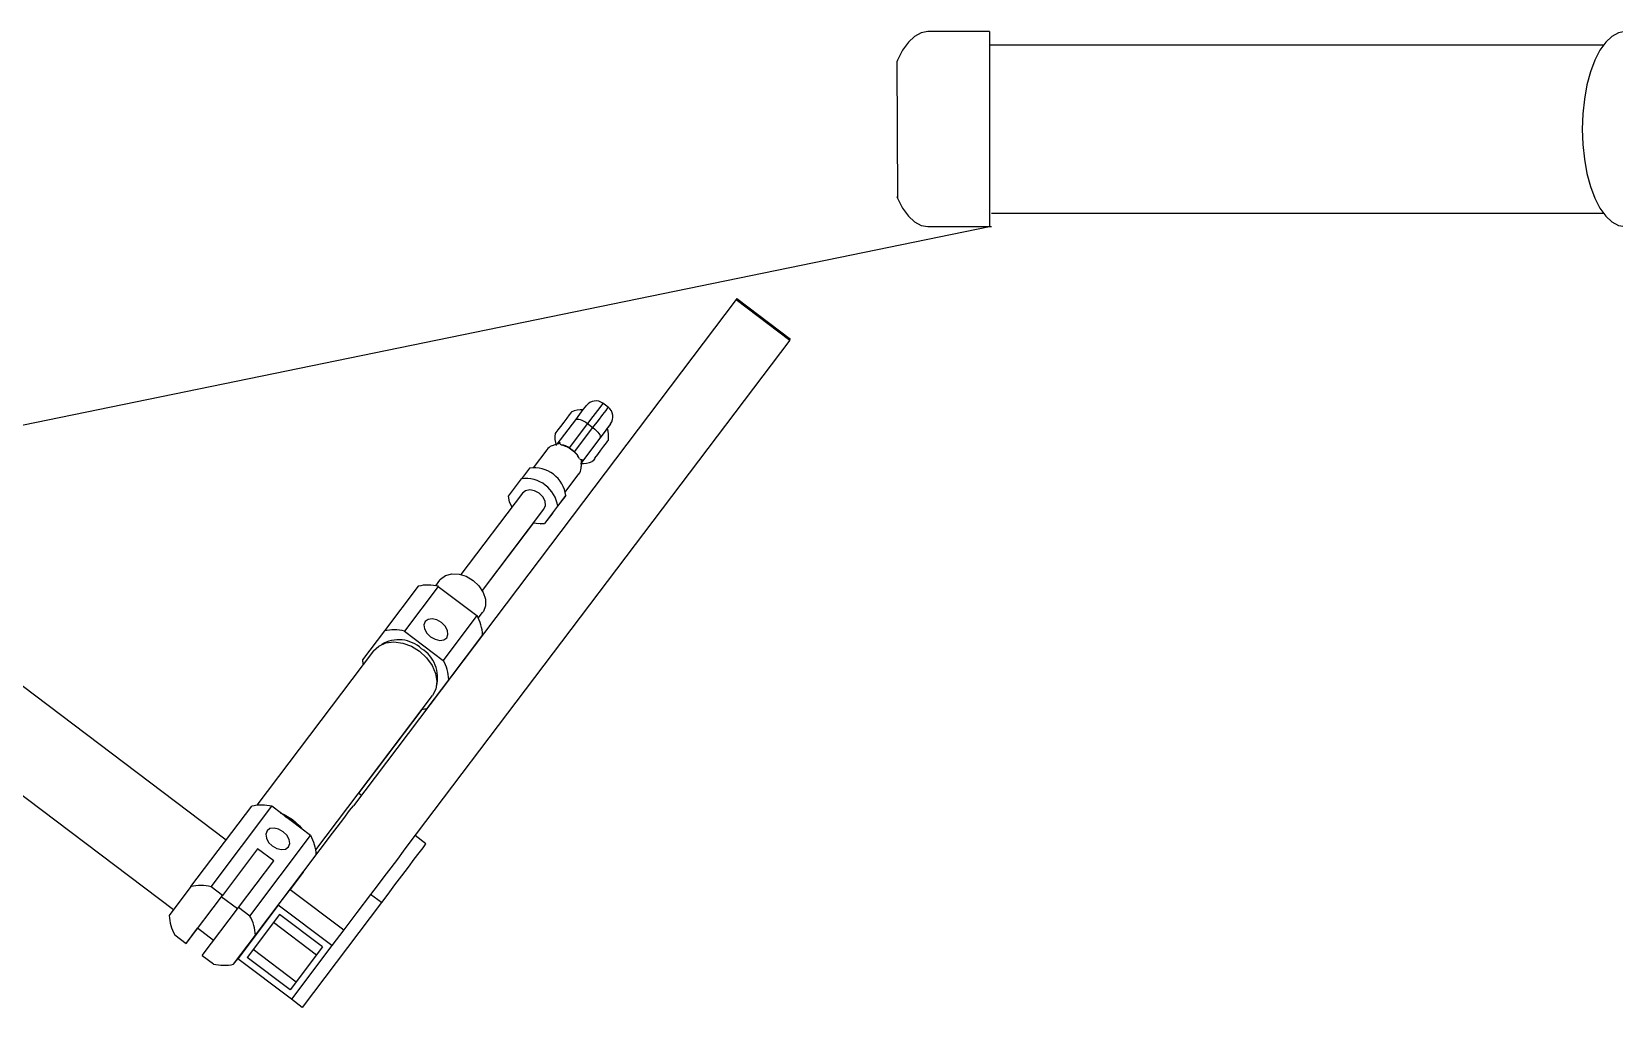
# Model space of a CAD drawing. Header units: millimetres. Extents: x -219 to 2642, y 0 to 2247.
# Drawn here: x 586.4 to 727.6, y 1656.1 to 1743.2 of the extents above; entities that cross this region are included whole.
import ezdxf

# ---------------------------------------------------------------- set-up
doc = ezdxf.new("R2010")
doc.units = ezdxf.units.MM

msp = doc.modelspace()

# ---------------------------------------------------------------- linework, layer by layer
for p, q in [((671.84, 1743.21), (666.35, 1743.21)), ((671.84, 1743.21), (671.84, 1725.81)), ((726.62, 1742.01), (671.86, 1742.01)), ((663.57, 1740.51), (663.63, 1728.36)), ((666.35, 1725.81), (672.02, 1725.81)), ((672.02, 1727.01), (726.62, 1727.01)), ((649.24, 1719.31), (615.08, 1674.13)), ((649.3, 1719.39), (649.24, 1719.31)), ((649.24, 1719.31), (654.03, 1715.69)), ((649.3, 1719.39), (654.09, 1715.77)), ((649.78, 1719.02), (649.73, 1718.95)), ((649.73, 1718.95), (653.56, 1716.06)), ((649.78, 1719.02), (653.6, 1716.12)), ((654.03, 1715.69), (619.86, 1670.52)), ((637.83, 1709.69), (637.35, 1710.05)), ((637.83, 1709.69), (637.83, 1709.69)), ((633.28, 1706.41), (634.92, 1708.58)), ((635.98, 1708.24), (634.34, 1706.07)), ((634.82, 1705.71), (636.46, 1707.88)), ((635.98, 1708.24), (636.46, 1707.88)), ((632.82, 1706.26), (632.78, 1706.25)), ((634.34, 1706.07), (634.58, 1705.89)), ((637.07, 1706.95), (635.43, 1704.78)), ((632.34, 1705.91), (631.12, 1704.3)), ((634.58, 1705.89), (634.82, 1705.71)), ((628.92, 1701.77), (630.08, 1703.3)), ((630.81, 1704.26), (630.08, 1703.3)), ((633.99, 1702.13), (635.21, 1703.74)), ((633.99, 1702.13), (635.21, 1703.74)), ((635.41, 1704.26), (635.42, 1704.3)), ((635.41, 1704.26), (635.41, 1704.26)), ((630.16, 1702.04), (624.67, 1694.78)), ((632.88, 1700.28), (634.04, 1701.81)), ((634.04, 1701.81), (633.31, 1700.86)), ((603.72, 1671.06), (564.06, 1701.05)), ((626.59, 1693.33), (632.08, 1700.59)), ((633.31, 1700.86), (632.15, 1699.33)), ((626.59, 1693.33), (631.14, 1699.35)), ((631.74, 1699.28), (632.15, 1699.33)), ((632.88, 1700.28), (632.15, 1699.33)), ((620.87, 1693.72), (617.85, 1689.74)), ((622.66, 1693.71), (619.64, 1689.72)), ((622.78, 1694.27), (622.4, 1693.76)), ((622.66, 1693.71), (626.11, 1691.1)), ((599.02, 1664.84), (564.05, 1691.28)), ((626.11, 1691.1), (623.09, 1687.11)), ((626.23, 1690.87), (626.61, 1691.37)), ((626.23, 1690.87), (626.61, 1691.37)), ((617.85, 1689.74), (615.9, 1687.16)), ((619.64, 1689.72), (623.09, 1687.11)), ((626.61, 1689.38), (623.59, 1685.39)), ((616.88, 1687.95), (606.46, 1674.18)), ((623.59, 1685.39), (621.65, 1682.82)), ((611.72, 1670.2), (622.14, 1683.97)), ((615.56, 1675.27), (621.21, 1682.74)), ((615.56, 1675.27), (615.8, 1675.09)), ((600.59, 1666.92), (606.02, 1674.1)), ((602.39, 1666.91), (607.82, 1674.09)), ((611.27, 1671.48), (607.82, 1674.09)), ((605.84, 1664.3), (611.27, 1671.48)), ((621.54, 1670.75), (620.59, 1671.47)), ((606.53, 1670.29), (603.39, 1666.14)), ((606.34, 1662.58), (611.77, 1669.76)), ((607.97, 1669.21), (606.53, 1670.29)), ((610.6, 1668.22), (611.83, 1669.84)), ((611.76, 1669.9), (611.83, 1669.84)), ((604.83, 1665.06), (607.97, 1669.21)), ((610.6, 1668.22), (609.44, 1666.67)), ((600.59, 1666.92), (598.65, 1664.35)), ((603.39, 1666.14), (602.39, 1666.91)), ((608.38, 1665.28), (609.44, 1666.67)), ((609.44, 1666.67), (614.22, 1663.06)), ((600.16, 1661.86), (603.39, 1666.14)), ((601.59, 1660.78), (604.83, 1665.06)), ((604.73, 1664.93), (603.29, 1666.01)), ((608.38, 1665.28), (604.76, 1660.49)), ((605.84, 1664.3), (604.83, 1665.06)), ((613.17, 1661.66), (608.38, 1665.28)), ((617.58, 1665.5), (610.5, 1656.15)), ((616.62, 1666.23), (615.39, 1664.6)), ((617.58, 1665.5), (616.62, 1666.23)), ((608.5, 1664.44), (605.6, 1660.61)), ((611.78, 1660.82), (607.95, 1663.72)), ((612.33, 1661.54), (608.5, 1664.44)), ((615.39, 1664.6), (614.22, 1663.06)), ((599.15, 1662.63), (600.16, 1661.86)), ((600.16, 1661.86), (601.17, 1663.21)), ((602.61, 1662.12), (601.17, 1663.21)), ((604.39, 1660), (606.34, 1662.58)), ((614.22, 1663.06), (613.17, 1661.66)), ((601.59, 1660.78), (602.6, 1660.02)), ((606.14, 1661.33), (609.97, 1658.43)), ((612.33, 1661.54), (609.43, 1657.71)), ((613.17, 1661.66), (609.55, 1656.87)), ((604.39, 1660), (604.76, 1660.49)), ((609.55, 1656.87), (604.76, 1660.49)), ((609.43, 1657.71), (605.6, 1660.61)), ((610.5, 1656.15), (609.55, 1656.87))]:
    msp.add_line(p, q)
at = {"flags": 128}
for points in [[(666.35, 1743.21), (665.75, 1743.1), (665.16, 1742.78), (664.6, 1742.26), (664.09, 1741.55), (663.63, 1740.66), (663.57, 1740.51)], [(728.57, 1743.21), (727.97, 1743.1), (727.38, 1742.78), (726.83, 1742.26), (726.31, 1741.55), (725.86, 1740.66), (725.47, 1739.62), (725.15, 1738.46), (724.92, 1737.2), (724.78, 1735.87), (724.73, 1734.51), (724.78, 1733.15), (724.92, 1731.82), (725.15, 1730.56), (725.47, 1729.4), (725.86, 1728.36), (726.31, 1727.47), (726.83, 1726.76), (727.38, 1726.23), (727.97, 1725.92), (728.57, 1725.81)], [(663.57, 1728.51), (663.63, 1728.36), (664.09, 1727.47), (664.6, 1726.76), (665.16, 1726.23), (665.75, 1725.92), (666.35, 1725.81)], [(634.53, 1709.27), (634.49, 1709.21), (634.34, 1709.02), (634.12, 1708.73), (633.85, 1708.36), (633.57, 1707.99), (633.32, 1707.67), (633.15, 1707.45), (633.08, 1707.35), (633.08, 1707.35)], [(634.92, 1708.58), (635.3, 1709.08), (635.6, 1709.48), (635.8, 1709.74), (635.88, 1709.84), (635.88, 1709.85)], [(637.35, 1710.05), (637.31, 1710), (637.15, 1709.78), (636.86, 1709.4), (636.46, 1708.87), (635.98, 1708.24)], [(636.46, 1707.88), (636.94, 1708.51), (637.34, 1709.04), (637.63, 1709.42), (637.79, 1709.64), (637.83, 1709.69)], [(634.92, 1708.58), (634.98, 1708.62), (635.07, 1708.64), (635.19, 1708.63), (635.32, 1708.6), (635.48, 1708.54), (635.64, 1708.46), (635.81, 1708.36), (635.98, 1708.24)], [(636.46, 1707.88), (636.62, 1707.75), (636.76, 1707.61), (636.89, 1707.48), (636.99, 1707.34), (637.06, 1707.22), (637.09, 1707.11), (637.1, 1707.02), (637.07, 1706.95)], [(638.03, 1708.22), (638.03, 1708.22), (637.95, 1708.11), (637.75, 1707.85), (637.45, 1707.45), (637.07, 1706.95)], [(638.03, 1708.22), (637.98, 1708.15), (637.81, 1707.93), (637.74, 1707.83)], [(637.81, 1707.58), (637.78, 1707.7), (637.74, 1707.83)], [(636.64, 1705.16), (636.88, 1705.49), (637.16, 1705.86), (637.43, 1706.22), (637.66, 1706.52), (637.8, 1706.71), (637.84, 1706.76)], [(629.23, 1700.8), (629.02, 1701.26), (628.92, 1701.77)], [(632.08, 1700.59), (632.21, 1700.92), (632.18, 1701.31), (631.98, 1701.69), (631.66, 1702.03), (631.25, 1702.25), (630.82, 1702.33), (630.44, 1702.25), (630.16, 1702.04)], [(632.15, 1699.33), (631.64, 1699.28), (631.14, 1699.35)], [(622.78, 1694.27), (622.87, 1694.37), (623.31, 1694.69), (623.87, 1694.84), (624.51, 1694.81), (625.16, 1694.61), (625.77, 1694.25)], [(625.77, 1694.25), (626.29, 1693.76), (626.67, 1693.18), (626.87, 1692.58), (626.87, 1691.99), (626.69, 1691.48), (626.61, 1691.37)], [(623.41, 1689.13), (623.52, 1689.43), (623.47, 1689.79), (623.26, 1690.17), (622.94, 1690.49), (622.53, 1690.72), (622.12, 1690.82), (621.75, 1690.77), (621.5, 1690.58), (621.38, 1690.28), (621.43, 1689.91), (621.64, 1689.54), (621.97, 1689.22), (622.37, 1688.99), (622.79, 1688.89), (623.15, 1688.94), (623.41, 1689.13)], [(616.88, 1687.95), (617.35, 1688.39), (617.97, 1688.66), (618.69, 1688.75), (619.48, 1688.65), (620.26, 1688.37), (620.99, 1687.92)], [(620.99, 1687.92), (621.62, 1687.34), (622.11, 1686.66), (622.42, 1685.94), (622.53, 1685.22), (622.43, 1684.54), (622.14, 1683.97)], [(608.56, 1673.52), (608.92, 1673.37), (609.65, 1672.92)], [(611.83, 1669.84), (612.41, 1670.61), (613.02, 1671.41), (613.64, 1672.23), (614.22, 1673), (614.75, 1673.7), (615.08, 1674.13)], [(609.29, 1670.46), (609.4, 1670.76), (609.35, 1671.13), (609.15, 1671.5), (608.82, 1671.82), (608.41, 1672.05), (608, 1672.15), (607.63, 1672.1), (607.38, 1671.91), (607.27, 1671.61), (607.32, 1671.25), (607.52, 1670.87), (607.85, 1670.55), (608.25, 1670.32), (608.67, 1670.22), (609.03, 1670.27), (609.29, 1670.46)], [(608.96, 1673.22), (609.58, 1672.83), (610.13, 1672.34)], [(609.65, 1672.92), (610.28, 1672.34), (610.52, 1672.04)], [(621.54, 1670.75), (621.47, 1670.65), (621.27, 1670.38), (620.93, 1669.94), (620.49, 1669.36), (619.96, 1668.66), (619.38, 1667.88), (618.76, 1667.07), (618.15, 1666.26), (617.58, 1665.5)], [(619.86, 1670.52), (619.53, 1670.08), (619.01, 1669.38), (618.42, 1668.61), (617.81, 1667.8), (617.2, 1666.99), (616.62, 1666.23)]]:
    msp.add_lwpolyline(points, dxfattribs=at)
for centre, radius, start, end in [((636.72, 1709.21), 1.05, 52.9006, 142.9006), ((635.46, 1707.06), 2.4, 87.1294, 112.9006), ((637.19, 1708.85), 1.05, 322.9006, 52.9006), ((635.46, 1707.06), 2.4, 352.9006, 18.6717), ((633.18, 1705.26), 1.06, 112.017, 142.5187), ((635.46, 1707.06), 2.4, 172.9006, 198.6717), ((633.21, 1704.1), 2.25, 52.4991, 78.9945), ((635.46, 1707.06), 2.4, 352.9006, 0.976), ((633.24, 1704.09), 2.25, 26.8113, 53.3001), ((635.46, 1707.06), 2.4, 267.1294, 292.9006), ((821.86, 1564.84), 232.37, 142.8513, 142.9499), ((630.49, 1700.48), 2.85, 7.5643, 98.2355), ((631.21, 1701.44), 2.85, 7.5642, 98.2371), ((634.36, 1704.37), 1.06, 323.3022, 353.7645), ((634.36, 1704.37), 1.06, 323.2872, 353.7746), ((621.74, 1689.97), 3.86, 76.1602, 103.0301), ((622.76, 1689.19), 3.86, 2.7727, 29.64), ((618.72, 1685.98), 3.86, 76.1601, 103.0302), ((619.13, 1685.96), 2.99, 47.1052, 121.2888), ((619.61, 1685.59), 2.99, 344.508, 58.6988), ((619.24, 1687.27), 3.34, 181.9061, 189.4923), ((619.74, 1685.21), 3.86, 2.7702, 29.6425), ((620.84, 1686.08), 3.36, 276.3319, 283.8745), ((620.84, 1686.09), 3.37, 276.3471, 283.8611), ((606.89, 1670.34), 3.86, 76.1601, 103.0302), ((607.92, 1669.57), 3.86, 2.7716, 29.6412), ((601.46, 1663.16), 3.86, 76.1601, 103.0302), ((602.5, 1664.53), 3.86, 182.7727, 209.64), ((602.49, 1662.39), 3.86, 2.7712, 29.6428), ((603.52, 1663.76), 3.86, 256.1601, 283.0302)]:
    msp.add_arc(centre, radius, start, end)
for centre, ratio, start_param, end_param in [((634, 1705.62), 0.976167, 2.717818, 2.85482), ((633.81, 1705.37), 0.838494, 1.570796, 2.309813), ((634.29, 1705.01), 0.838494, 0.83178, 1.570796), ((634.48, 1705.26), 0.976167, 0.286772, 0.423774)]:
    msp.add_ellipse(centre, major_axis=(0.837, -0.633), ratio=ratio, start_param=start_param, end_param=end_param)
for points, knots in [([(633.49, 1706.54), (633.49, 1706.53), (633.49, 1706.52), (633.48, 1706.5), (633.44, 1706.47), (633.39, 1706.44), (633.28, 1706.41), (633.08, 1706.35), (632.93, 1706.3), (632.82, 1706.26)], [0, 0, 0, 0, 0.03284, 0.085862, 0.138671, 0.230218, 0.320908, 0.541084, 1, 1, 1, 1]), ([(633.49, 1706.54), (633.5, 1706.49), (633.51, 1706.42), (633.6, 1706.35), (633.64, 1706.32)], [0, 0, 0, 0, 0.534134, 1, 1, 1, 1]), ([(635.25, 1705.1), (635.29, 1705.07), (635.38, 1705.01), (635.46, 1705.02), (635.5, 1705.02)], [0, 0, 0, 0, 0.465866, 1, 1, 1, 1]), ([(635.42, 1704.3), (635.42, 1704.41), (635.43, 1704.57), (635.43, 1704.78), (635.44, 1704.89), (635.45, 1704.96), (635.47, 1705), (635.48, 1705.01), (635.49, 1705.02), (635.5, 1705.02)], [0, 0, 0, 0, 0.458917, 0.679081, 0.769803, 0.861354, 0.914183, 0.967179, 1, 1, 1, 1])]:
    msp.add_open_spline(points, degree=3, knots=knots)
at = {"layer": 'Defpoints', "lineweight": 25, "ltscale": 0.5}
msp.add_line((485.84, 1687.67), (671.84, 1725.81), dxfattribs=at)

doc.saveas('drawing.dxf')
